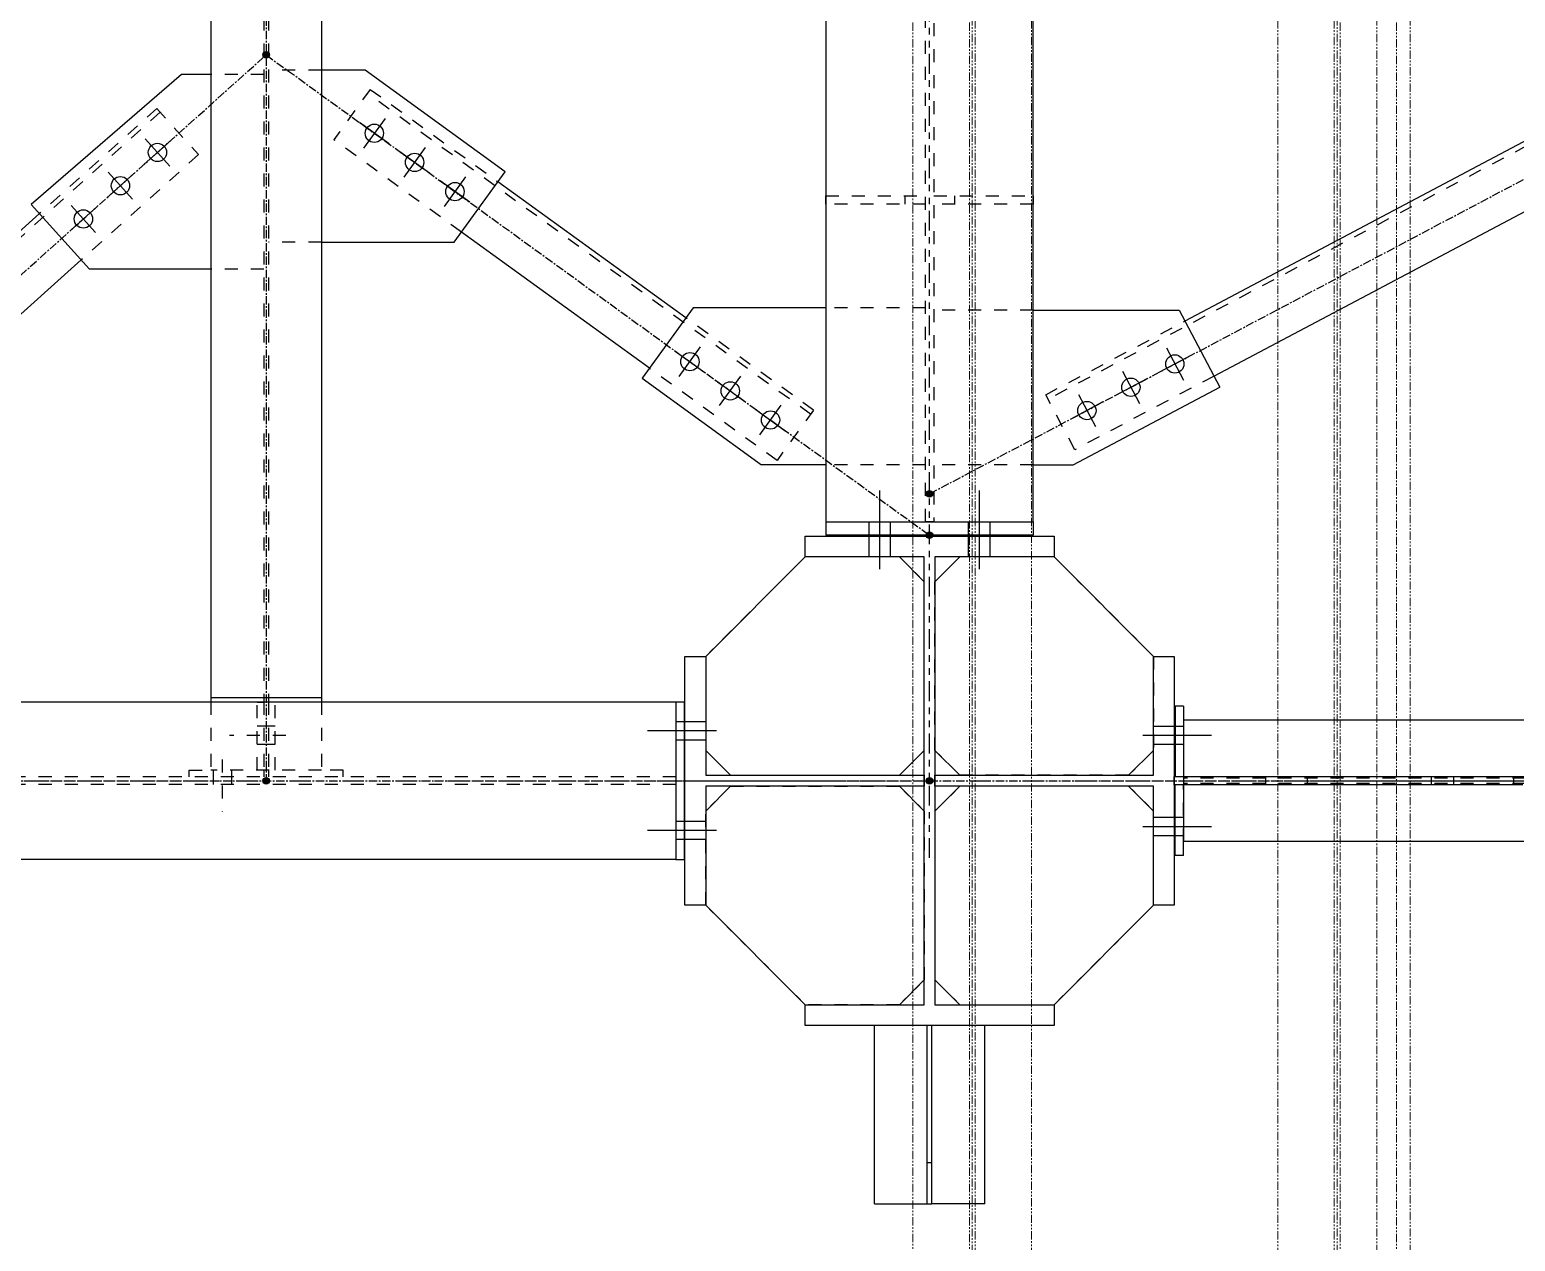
# Model space of a CAD drawing. Header units: inches. Extents: x 209270 to 234360, y -180214 to -150194.
# Drawn here: x 227091 to 229330, y -167708 to -165882 of the extents above; entities that cross this region are included whole.
import ezdxf

# ---------------------------------------------------------------- set-up
doc = ezdxf.new("R2010")
doc.units = ezdxf.units.IN
doc.header["$LTSCALE"] = 10
doc.header["$MEASUREMENT"] = 0
for name, pattern in [('CENTER', [2, 1.25, -0.25, 0.25, -0.25]), ('DXK_LINE_DOT2', [3.9198, 1.9599, -1.9599]), ('DXK_LINE_DOT5', [7.8785, 2.979, -0.9799, 0.9799, -0.9799, 0.9799, -0.9799]), ('PHANTOM', [2.5, 1.25, -0.25, 0.25, -0.25, 0.25, -0.25])]:
    doc.linetypes.add(name, pattern=pattern)
for name, color, linetype in [('_STR_0', 2, 'Continuous'), ('_STR_1', 2, 'Continuous'), ('_STR_2', 2, 'Continuous'), ('_STR_4', 2, 'Continuous')]:
    doc.layers.add(name, color=color, linetype=linetype)
doc.layers.add('DIM', color=42, linetype='Continuous', lineweight=13)
doc.layers.add('PHANTOM', color=8, linetype='PHANTOM', lineweight=0)

# ---------------------------------------------------------------- blocks, each defined once
blk = doc.blocks.new('A$C1b4ed5d7')
at = {"layer": 'PHANTOM'}
for p, q in [((11500, 11000, 0), (11500, 0, 0)), ((12050, 11000, -0.8), (12050, 4.4, -0.8))]:
    blk.add_line(p, q, dxfattribs=at)
for points, elevation in [([(11589.4, 10995.6), (11589.4, 4.4), (11410.6, 4.4), (11410.6, 10995.6)], 0), ([(11504.4, 10995.6), (11504.4, 4.4), (11495.6, 4.4), (11495.6, 10995.6)], 0), ([(-660, 10500), (12160, 10500), (12160, -550), (-660, -550)], -0.8), ([(-610, 10450), (12110, 10450), (12110, -500), (-610, -500)], -0.8)]:
    blk.add_lwpolyline(points, close=True, dxfattribs=dict(at, elevation=elevation))
at = {"layer": 'PHANTOM', "elevation": -0.8}
for points in [[(12139.4, 4.4), (12139.4, 10995.6), (11960.6, 10995.6), (11960.6, 4.4)], [(12054.4, 4.4), (12054.4, 10995.6), (12045.6, 10995.6), (12045.6, 4.4)]]:
    blk.add_lwpolyline(points, dxfattribs=at)
blk = doc.blocks.new('GridLine-116860372-116903 - 114867')
at = {"layer": '_STR_2', "linetype": 'DXK_LINE_DOT5'}
blk.add_line((228447.6, -167130.5), (228447.6, -151923.3), dxfattribs=at)
blk = doc.blocks.new('GridLine-116860372-116905 - 114867')
at = {"layer": '_STR_2', "linetype": 'DXK_LINE_DOT5'}
blk.add_line((210782.4, -167014.2), (232759.1, -167014.2), dxfattribs=at)
blk = doc.blocks.new('Part-116860372-114914 - 114867')
at = {"layer": '_STR_2', "linetype": 'Continuous'}
for p, q in [((228078.8, -167201.7), (228078.8, -166826.7)), ((228078.8, -166826.7), (228110.1, -166826.7)), ((228110.1, -166826.7), (228110.1, -167006)), ((228110.1, -167006), (228439.4, -167006)), ((228439.4, -167006), (228439.4, -167022.3)), ((228439.4, -167022.3), (228110.1, -167022.3)), ((228110.1, -167022.3), (228110.1, -167201.7)), ((228110.1, -167201.7), (228078.8, -167201.7))]:
    blk.add_line(p, q, dxfattribs=at)
blk = doc.blocks.new('Part-116860372-157493 - 114867')
at = {"layer": '_STR_1', "linetype": 'DXK_LINE_DOT2'}
for p, q in [((228455.7, -166714.2), (228493.2, -166676.7)), ((228635.1, -166676.7), (228785.1, -166826.7)), ((228493.2, -167006), (228455.7, -166968.5)), ((228785.1, -166968.5), (228747.6, -167006))]:
    blk.add_line(p, q, dxfattribs=at)
blk = doc.blocks.new('Part-116860372-114913 - 114867')
at = {"layer": '_STR_4', "linetype": 'Continuous'}
blk.add_hatch(color=256, dxfattribs=at).paths.add_polyline_path([(228447.6, -167019.2, -1), (228447.6, -167009.2, -1)])
at = {"layer": '_STR_2', "linetype": 'Continuous'}
for p, q in [((228260.1, -166645.4), (228635.1, -166645.4)), ((228260.1, -166676.7), (228260.1, -166645.4)), ((228635.1, -166645.4), (228635.1, -166676.7)), ((228439.4, -166676.7), (228260.1, -166676.7)), ((228439.4, -167351.7), (228439.4, -166676.7)), ((228635.1, -166676.7), (228455.7, -166676.7)), ((228455.7, -166676.7), (228455.7, -167351.7)), ((228260.1, -167382.9), (228260.1, -167351.7)), ((228260.1, -167351.7), (228439.4, -167351.7)), ((228455.7, -167351.7), (228635.1, -167351.7)), ((228635.1, -167351.7), (228635.1, -167382.9)), ((228635.1, -167382.9), (228260.1, -167382.9))]:
    blk.add_line(p, q, dxfattribs=at)
at = {"layer": '_STR_4', "linetype": 'CENTER'}
blk.add_line((228447.6, -167014.2), (228447.6, -167014.2), dxfattribs=at)
at = {"layer": '_STR_4', "linetype": 'Continuous'}
blk.add_circle((228447.6, -167014.2), 5, dxfattribs=at)
blk = doc.blocks.new('Part-116860372-114915 - 114867')
at = {"layer": '_STR_2', "linetype": 'Continuous'}
for p, q in [((228785.1, -166826.7), (228816.3, -166826.7)), ((228785.1, -167006), (228785.1, -166826.7)), ((228816.3, -166826.7), (228816.3, -167201.7)), ((228455.7, -167022.3), (228455.7, -167006)), ((228455.7, -167006), (228785.1, -167006)), ((228785.1, -167022.3), (228455.7, -167022.3)), ((228785.1, -167201.7), (228785.1, -167022.3)), ((228816.3, -167201.7), (228785.1, -167201.7))]:
    blk.add_line(p, q, dxfattribs=at)
blk = doc.blocks.new('Part-116860372-114922 - 114867')
at = {"layer": '_STR_4', "linetype": 'Continuous'}
blk.add_hatch(color=256, dxfattribs=at).paths.add_polyline_path([(228447.6, -167019.2, -1), (228447.6, -167009.2, -1)])
at = {"layer": '_STR_1', "linetype": 'DXK_LINE_DOT2'}
for p, q in [((228830.1, -166922.7), (228830.1, -167020.4)), ((231815.1, -167010.2), (228830.1, -167010.2)), ((231815.1, -167018.1), (228830.1, -167018.1))]:
    blk.add_line(p, q, dxfattribs=at)
at = {"layer": '_STR_2', "linetype": 'Continuous'}
for p, q in [((228830.1, -166922.7), (228830.1, -167007.9)), ((231815.1, -166922.7), (228830.1, -166922.7)), ((228830.1, -167020.4), (228830.1, -167105.7)), ((231815.1, -167105.7), (228830.1, -167105.7))]:
    blk.add_line(p, q, dxfattribs=at)
at = {"layer": '_STR_4', "linetype": 'CENTER'}
blk.add_line((228447.6, -167014.2), (232197.6, -167014.2), dxfattribs=at)
at = {"layer": '_STR_4', "linetype": 'Continuous'}
blk.add_circle((228447.6, -167014.2), 5, dxfattribs=at)
blk = doc.blocks.new('Part-116860372-115871 - 114867')
at = {"layer": '_STR_1', "linetype": 'DXK_LINE_DOT2'}
for p, q in [((228291.3, -166624.2), (228441.3, -166624.2)), ((228453.8, -166624.2), (228603.8, -166624.2))]:
    blk.add_line(p, q, dxfattribs=at)
at = {"layer": '_STR_2', "linetype": 'Continuous'}
for p, q in [((228291.3, -166624.2), (228291.3, -166644.2)), ((228603.8, -166624.2), (228603.8, -166644.2)), ((228603.8, -166644.2), (228291.3, -166644.2))]:
    blk.add_line(p, q, dxfattribs=at)
blk = doc.blocks.new('Part-116860372-114923 - 114867')
at = {"layer": '_STR_4', "linetype": 'Continuous'}
blk.add_hatch(color=256, dxfattribs=at).paths.add_polyline_path([(228447.6, -167019.2, -1), (228447.6, -167009.2, -1)])
at = {"layer": '_STR_1', "linetype": 'DXK_LINE_DOT2'}
for p, q in [((228065.1, -167008.3), (218205.1, -167008.3)), ((228065.1, -167020), (218205.1, -167020))]:
    blk.add_line(p, q, dxfattribs=at)
at = {"layer": '_STR_2', "linetype": 'Continuous'}
for p, q in [((226678.8, -166895.4), (228065.1, -166895.4)), ((228065.1, -166895.4), (228065.1, -167132.9)), ((228065.1, -167132.9), (226678.8, -167132.9))]:
    blk.add_line(p, q, dxfattribs=at)
at = {"layer": '_STR_4', "linetype": 'CENTER'}
blk.add_line((217822.6, -167014.2), (228447.6, -167014.2), dxfattribs=at)
at = {"layer": '_STR_4', "linetype": 'Continuous'}
blk.add_circle((228447.6, -167014.2), 5, dxfattribs=at)
blk = doc.blocks.new('Part-116860372-116354 - 114867')
at = {"layer": '_STR_1', "linetype": 'DXK_LINE_DOT2'}
for p, q in [((228453.8, -166132.9), (228603.8, -166132.9)), ((228485.1, -166132.9), (228485.1, -166145.4)), ((228603.8, -166132.9), (228603.8, -166145.4)), ((228603.8, -166145.4), (228453.8, -166145.4))]:
    blk.add_line(p, q, dxfattribs=at)
blk = doc.blocks.new('Part-116860372-149972 - 114867')
at = {"layer": '_STR_1', "linetype": 'DXK_LINE_DOT2'}
for p, q in [((228147.6, -167022.3), (228402, -167022.3)), ((228110.1, -167201.7), (228110.1, -167059.8)), ((228439.5, -167059.8), (228439.5, -167314.2)), ((228402, -167351.7), (228260.1, -167351.7))]:
    blk.add_line(p, q, dxfattribs=at)
at = {"layer": '_STR_2', "linetype": 'Continuous'}
for p, q in [((228147.6, -167022.3), (228110.1, -167059.8)), ((228402, -167022.3), (228439.5, -167059.8)), ((228260.1, -167351.7), (228110.1, -167201.7)), ((228439.5, -167314.2), (228402, -167351.7))]:
    blk.add_line(p, q, dxfattribs=at)
blk = doc.blocks.new('Part-116860372-114995 - 114867')
at = {"layer": '_STR_4', "linetype": 'Continuous'}
for points in [[(227447.6, -164269.2, -1), (227447.6, -164259.2, -1)], [(227447.6, -167019.2, -1), (227447.6, -167009.2, -1)]]:
    blk.add_hatch(color=256, dxfattribs=at).paths.add_polyline_path(points)
at = {"layer": '_STR_1', "linetype": 'DXK_LINE_DOT2'}
for p, q in [((227364.3, -164281.6), (227364.3, -164407.3)), ((227530.8, -164281.6), (227364.3, -164281.6)), ((227444, -164281.6), (227444, -164407.3)), ((227451.1, -164281.6), (227451.1, -164407.3)), ((227530.8, -164281.6), (227530.8, -164407.3)), ((227444, -164413.5), (227444, -166889.2)), ((227451.1, -164413.5), (227451.1, -166889.2)), ((227364.3, -166895.4), (227364.3, -166998.3)), ((227444, -166895.4), (227444, -166998.3)), ((227451.1, -166895.4), (227451.1, -166998.3)), ((227530.8, -166895.4), (227530.8, -166998.3)), ((227530.8, -166998.3), (227364.3, -166998.3))]:
    blk.add_line(p, q, dxfattribs=at)
at = {"layer": '_STR_2', "linetype": 'Continuous'}
for p, q in [((227364.3, -164407.3), (227364.3, -166895.4)), ((227530.8, -164413.5), (227364.3, -164413.5)), ((227444, -164407.3), (227444, -164413.5)), ((227451.1, -164407.3), (227451.1, -164413.5)), ((227530.8, -164407.3), (227530.8, -166895.4)), ((227530.8, -166889.2), (227364.3, -166889.2)), ((227444, -166889.2), (227444, -166895.4)), ((227451.1, -166889.2), (227451.1, -166895.4))]:
    blk.add_line(p, q, dxfattribs=at)
at = {"layer": '_STR_4', "linetype": 'CENTER'}
blk.add_line((227447.6, -164264.2), (227447.6, -167014.2), dxfattribs=at)
at = {"layer": '_STR_4', "linetype": 'Continuous'}
for centre in [(227447.6, -164264.2), (227447.6, -167014.2)]:
    blk.add_circle(centre, 5, dxfattribs=at)
blk = doc.blocks.new('Part-116860372-115072 - 114867')
at = {"layer": '_STR_4', "linetype": 'Continuous'}
for points in [[(227447.6, -165925.4, -1), (227447.6, -165915.4, -1)], [(226228.8, -167019.2, -1), (226228.8, -167009.2, -1)]]:
    blk.add_hatch(color=256, dxfattribs=at).paths.add_polyline_path(points)
at = {"layer": '_STR_1', "linetype": 'DXK_LINE_DOT2'}
for p, q in [((227283, -166001), (227106.2, -166159.6)), ((227283, -166001), (227345.6, -166070.7)), ((227288, -166006.5), (226389.9, -166812.5)), ((227345.6, -166070.7), (227168.8, -166229.4)), ((226384.9, -166806.9), (226561.7, -166648.3)), ((226624.3, -166718), (226447.5, -166876.7)), ((226447.5, -166876.7), (226384.9, -166806.9))]:
    blk.add_line(p, q, dxfattribs=at)
at = {"layer": '_STR_2', "linetype": 'Continuous'}
for p, q in [((227106.2, -166159.6), (226561.7, -166648.3)), ((227168.8, -166229.4), (226624.3, -166718))]:
    blk.add_line(p, q, dxfattribs=at)
at = {"layer": '_STR_4', "linetype": 'CENTER'}
blk.add_line((226228.8, -167014.2), (227447.6, -165920.4), dxfattribs=at)
at = {"layer": '_STR_4', "linetype": 'Continuous'}
for centre in [(227447.6, -165920.4), (226228.8, -167014.2)]:
    blk.add_circle(centre, 5, dxfattribs=at)
blk = doc.blocks.new('Part-116860372-115073 - 114867')
at = {"layer": '_STR_4', "linetype": 'Continuous'}
for points in [[(227447.6, -165925.4, -1), (227447.6, -165915.4, -1)], [(228447.6, -166649.2, -1), (228447.6, -166639.2, -1)]]:
    blk.add_hatch(color=256, dxfattribs=at).paths.add_polyline_path(points)
at = {"layer": '_STR_1', "linetype": 'DXK_LINE_DOT2'}
for p, q in [((227604.5, -165972.3), (227549.6, -166048.2)), ((228268.2, -166461.9), (227600.1, -165978.4)), ((227604.5, -165972.3), (227796.9, -166111.5)), ((227742, -166187.5), (227549.6, -166048.2)), ((228272.6, -166455.8), (228080.2, -166316.5)), ((228217.6, -166531.7), (228025.2, -166392.5)), ((228272.6, -166455.8), (228217.6, -166531.7))]:
    blk.add_line(p, q, dxfattribs=at)
at = {"layer": '_STR_2', "linetype": 'Continuous'}
for p, q in [((228080.2, -166316.5), (227796.9, -166111.5)), ((228025.2, -166392.5), (227742, -166187.5))]:
    blk.add_line(p, q, dxfattribs=at)
at = {"layer": '_STR_4', "linetype": 'CENTER'}
blk.add_line((227447.6, -165920.4), (228447.6, -166644.2), dxfattribs=at)
at = {"layer": '_STR_4', "linetype": 'Continuous'}
for centre in [(227447.6, -165920.4), (228447.6, -166644.2)]:
    blk.add_circle(centre, 5, dxfattribs=at)
blk = doc.blocks.new('Part-116860372-115074 - 114867')
at = {"layer": '_STR_4', "linetype": 'Continuous'}
for points in [[(229697.6, -165925.4, -1), (229697.6, -165915.4, -1)], [(228447.6, -166586.7, -1), (228447.6, -166576.7, -1)]]:
    blk.add_hatch(color=256, dxfattribs=at).paths.add_polyline_path(points)
at = {"layer": '_STR_1', "linetype": 'DXK_LINE_DOT2'}
for p, q in [((229555.2, -165947.6), (228626.1, -166439.2)), ((229551.7, -165941), (229341.8, -166052.1)), ((229551.7, -165941), (229595.6, -166023.9)), ((229595.6, -166023.9), (229385.6, -166134.9)), ((228622.6, -166432.5), (228832.5, -166321.5)), ((228876.3, -166404.3), (228666.4, -166515.4)), ((228666.4, -166515.4), (228622.6, -166432.5))]:
    blk.add_line(p, q, dxfattribs=at)
at = {"layer": '_STR_2', "linetype": 'Continuous'}
for p, q in [((229341.8, -166052.1), (228832.5, -166321.5)), ((229385.6, -166134.9), (228876.3, -166404.3))]:
    blk.add_line(p, q, dxfattribs=at)
at = {"layer": '_STR_4', "linetype": 'CENTER'}
blk.add_line((228447.6, -166581.7), (229697.6, -165920.4), dxfattribs=at)
at = {"layer": '_STR_4', "linetype": 'Continuous'}
for centre in [(229697.6, -165920.4), (228447.6, -166581.7)]:
    blk.add_circle(centre, 5, dxfattribs=at)
blk = doc.blocks.new('Bolt-116860372-116146 - 114867')
at = {"layer": '_STR_2', "linetype": 'Continuous'}
for p, q in [((227263.3, -166085.8), (227304.3, -166049)), ((227302.2, -166087.9), (227265.4, -166046.9)), ((227207.5, -166135.9), (227248.4, -166099.1)), ((227246.3, -166138), (227209.6, -166097)), ((227151.7, -166186), (227192.6, -166149.2)), ((227190.5, -166188), (227153.8, -166147.1))]:
    blk.add_line(p, q, dxfattribs=at)
for centre in [(227283.8, -166067.4), (227228, -166117.5), (227172.2, -166167.6)]:
    blk.add_circle(centre, 13.8, dxfattribs=at)
blk = doc.blocks.new('Part-116860372-116154 - 114867')
at = {"layer": '_STR_1', "linetype": 'DXK_LINE_DOT2'}
for p, q in [((227530.8, -165943.5), (227451.1, -165943.5)), ((227530.8, -166202.7), (227451.1, -166202.7))]:
    blk.add_line(p, q, dxfattribs=at)
at = {"layer": '_STR_2', "linetype": 'Continuous'}
for p, q in [((227596.7, -165943.5), (227530.8, -165943.5)), ((227807.9, -166096.4), (227596.7, -165943.5)), ((227731, -166202.7), (227807.9, -166096.4)), ((227530.8, -166202.7), (227731, -166202.7))]:
    blk.add_line(p, q, dxfattribs=at)
blk = doc.blocks.new('Bolt-116860372-116158 - 114867')
at = {"layer": '_STR_2', "linetype": 'Continuous'}
for p, q in [((228070.2, -166405), (228102.4, -166360.4)), ((228064, -166366.6), (228108.6, -166398.8)), ((228130.9, -166448.9), (228163.2, -166404.4)), ((228124.8, -166410.5), (228169.3, -166442.8)), ((228191.7, -166492.9), (228223.9, -166448.4)), ((228185.5, -166454.5), (228230.1, -166486.8))]:
    blk.add_line(p, q, dxfattribs=at)
for centre in [(228086.3, -166382.7), (228147.1, -166426.7), (228207.8, -166470.6)]:
    blk.add_circle(centre, 13.8, dxfattribs=at)
blk = doc.blocks.new('Part-116860372-115239 - 114867')
at = {"layer": '_STR_1', "linetype": 'DXK_LINE_DOT2'}
for p, q in [((227461.1, -166895.8), (227451.1, -166895.8)), ((227461.1, -166998.3), (227461.1, -166895.8)), ((227451.1, -166998.3), (227451.1, -167008.3)), ((227563.6, -166998.3), (227530.8, -166998.3)), ((227563.6, -167008.3), (227563.6, -166998.3))]:
    blk.add_line(p, q, dxfattribs=at)
blk = doc.blocks.new('Part-116860372-115115 - 114867')
at = {"layer": '_STR_2', "linetype": 'Continuous'}
for p, q in [((228291.3, -158620.9), (228291.3, -166624.2)), ((228603.8, -166624.2), (228603.8, -158620.9)), ((228291.3, -166624.2), (228603.8, -166624.2))]:
    blk.add_line(p, q, dxfattribs=at)
blk = doc.blocks.new('Part-116860372-115117 - 114867')
at = {"layer": '_STR_1', "linetype": 'DXK_LINE_DOT2'}
for p, q in [((228441.3, -166624.2), (228441.3, -158620.9)), ((228453.8, -158620.9), (228453.8, -166624.2)), ((228453.8, -166624.2), (228441.3, -166624.2))]:
    blk.add_line(p, q, dxfattribs=at)
blk = doc.blocks.new('Part-116860372-115238 - 114867')
at = {"layer": '_STR_1', "linetype": 'DXK_LINE_DOT2'}
for p, q in [((227434, -166998.3), (227434, -166895.8)), ((227434, -166895.8), (227444, -166895.8)), ((227331.5, -167008.3), (227331.5, -166998.3)), ((227331.5, -166998.3), (227364.3, -166998.3)), ((227444, -166998.3), (227444, -167008.3))]:
    blk.add_line(p, q, dxfattribs=at)
blk = doc.blocks.new('Bolt-116860372-115240 - 114867')
at = {"layer": '_STR_1', "linetype": 'DXK_LINE_DOT2'}
for p, q in [((227477.4, -166945.8), (227392.4, -166945.8)), ((227444, -166932), (227434, -166932)), ((227451.1, -166932), (227444, -166932)), ((227461.1, -166932), (227451.1, -166932)), ((227444, -166959.5), (227434, -166959.5)), ((227451.1, -166959.5), (227444, -166959.5)), ((227461.1, -166959.5), (227451.1, -166959.5))]:
    blk.add_line(p, q, dxfattribs=at)
blk = doc.blocks.new('Bolt-116860372-115287 - 114867')
at = {"layer": '_STR_1', "linetype": 'DXK_LINE_DOT2'}
for p, q in [((227381.5, -166982), (227381.5, -167060.8)), ((227367.8, -166998.3), (227367.8, -167008.3)), ((227367.8, -167008.3), (227367.8, -167020)), ((227395.3, -166998.3), (227395.3, -167008.3)), ((227395.3, -167008.3), (227395.3, -167020))]:
    blk.add_line(p, q, dxfattribs=at)
blk = doc.blocks.new('Part-116860372-116160 - 114867')
at = {"layer": '_STR_1', "linetype": 'DXK_LINE_DOT2'}
for p, q in [((228603.8, -166304.9), (228453.8, -166304.9)), ((228603.8, -166537.9), (228453.8, -166537.9))]:
    blk.add_line(p, q, dxfattribs=at)
at = {"layer": '_STR_2', "linetype": 'Continuous'}
for p, q in [((228603.8, -166304.9), (228823.7, -166304.9)), ((228823.7, -166304.9), (228885.1, -166420.9)), ((228663.8, -166537.9), (228885.1, -166420.9)), ((228603.8, -166537.9), (228663.8, -166537.9))]:
    blk.add_line(p, q, dxfattribs=at)
blk = doc.blocks.new('Part-116860372-149971 - 114867')
at = {"layer": '_STR_1', "linetype": 'DXK_LINE_DOT2'}
for p, q in [((228635.1, -166676.7), (228493.2, -166676.7)), ((228455.7, -166968.5), (228455.7, -166714.2)), ((228785.1, -166826.7), (228785.1, -166968.5)), ((228747.6, -167006), (228493.2, -167006))]:
    blk.add_line(p, q, dxfattribs=at)
at = {"layer": '_STR_2', "linetype": 'Continuous'}
for p, q in [((228493.2, -166676.7), (228455.7, -166714.2)), ((228635.1, -166676.7), (228785.1, -166826.7)), ((228493.2, -167006), (228455.7, -166968.5)), ((228785.1, -166968.5), (228747.6, -167006))]:
    blk.add_line(p, q, dxfattribs=at)
blk = doc.blocks.new('Bolt-116860372-115872 - 114867')
at = {"layer": '_STR_2', "linetype": 'Continuous'}
for p, q in [((228372.6, -166695.4), (228372.6, -166576.7)), ((228372.6, -166695.4), (228372.6, -166576.7)), ((228372.6, -166695.4), (228372.6, -166576.7)), ((228372.6, -166695.4), (228372.6, -166576.7)), ((228372.6, -166695.4), (228372.6, -166576.7)), ((228372.6, -166695.4), (228372.6, -166576.7)), ((228372.6, -166695.4), (228372.6, -166576.7)), ((228372.6, -166695.4), (228372.6, -166576.7)), ((228372.6, -166695.4), (228372.6, -166576.7)), ((228372.6, -166695.4), (228372.6, -166576.7)), ((228522.6, -166695.4), (228522.6, -166576.7)), ((228522.6, -166695.4), (228522.6, -166576.7)), ((228522.6, -166695.4), (228522.6, -166576.7)), ((228522.6, -166695.4), (228522.6, -166576.7)), ((228522.6, -166695.4), (228522.6, -166576.7)), ((228522.6, -166695.4), (228522.6, -166576.7)), ((228522.6, -166695.4), (228522.6, -166576.7)), ((228522.6, -166695.4), (228522.6, -166576.7)), ((228522.6, -166695.4), (228522.6, -166576.7)), ((228522.6, -166695.4), (228522.6, -166576.7)), ((228356.3, -166644.2), (228356.3, -166624.2)), ((228356.3, -166644.2), (228356.3, -166624.2)), ((228356.3, -166644.2), (228356.3, -166624.2)), ((228356.3, -166644.2), (228356.3, -166624.2)), ((228356.3, -166644.2), (228356.3, -166624.2)), ((228356.3, -166644.2), (228356.3, -166624.2)), ((228356.3, -166644.2), (228356.3, -166624.2)), ((228356.3, -166644.2), (228356.3, -166624.2)), ((228356.3, -166644.2), (228356.3, -166624.2)), ((228356.3, -166644.2), (228356.3, -166624.2)), ((228388.8, -166644.2), (228388.8, -166624.2)), ((228388.8, -166644.2), (228388.8, -166624.2)), ((228388.8, -166644.2), (228388.8, -166624.2)), ((228388.8, -166644.2), (228388.8, -166624.2)), ((228388.8, -166644.2), (228388.8, -166624.2)), ((228388.8, -166644.2), (228388.8, -166624.2)), ((228388.8, -166644.2), (228388.8, -166624.2)), ((228388.8, -166644.2), (228388.8, -166624.2)), ((228388.8, -166644.2), (228388.8, -166624.2)), ((228388.8, -166644.2), (228388.8, -166624.2)), ((228506.3, -166644.2), (228506.3, -166624.2)), ((228506.3, -166644.2), (228506.3, -166624.2)), ((228506.3, -166644.2), (228506.3, -166624.2)), ((228506.3, -166644.2), (228506.3, -166624.2)), ((228506.3, -166644.2), (228506.3, -166624.2)), ((228506.3, -166644.2), (228506.3, -166624.2)), ((228506.3, -166644.2), (228506.3, -166624.2)), ((228506.3, -166644.2), (228506.3, -166624.2)), ((228506.3, -166644.2), (228506.3, -166624.2)), ((228506.3, -166644.2), (228506.3, -166624.2)), ((228538.8, -166644.2), (228538.8, -166624.2)), ((228538.8, -166644.2), (228538.8, -166624.2)), ((228538.8, -166644.2), (228538.8, -166624.2)), ((228538.8, -166644.2), (228538.8, -166624.2)), ((228538.8, -166644.2), (228538.8, -166624.2)), ((228538.8, -166644.2), (228538.8, -166624.2)), ((228538.8, -166644.2), (228538.8, -166624.2)), ((228538.8, -166644.2), (228538.8, -166624.2)), ((228538.8, -166644.2), (228538.8, -166624.2)), ((228538.8, -166644.2), (228538.8, -166624.2)), ((228356.3, -166676.7), (228356.3, -166645.4)), ((228356.3, -166676.7), (228356.3, -166645.4)), ((228356.3, -166676.7), (228356.3, -166645.4)), ((228356.3, -166676.7), (228356.3, -166645.4)), ((228356.3, -166676.7), (228356.3, -166645.4)), ((228356.3, -166676.7), (228356.3, -166645.4)), ((228356.3, -166676.7), (228356.3, -166645.4)), ((228356.3, -166676.7), (228356.3, -166645.4)), ((228356.3, -166676.7), (228356.3, -166645.4)), ((228356.3, -166676.7), (228356.3, -166645.4)), ((228388.8, -166676.7), (228388.8, -166645.4)), ((228388.8, -166676.7), (228388.8, -166645.4)), ((228388.8, -166676.7), (228388.8, -166645.4)), ((228388.8, -166676.7), (228388.8, -166645.4)), ((228388.8, -166676.7), (228388.8, -166645.4)), ((228388.8, -166676.7), (228388.8, -166645.4)), ((228388.8, -166676.7), (228388.8, -166645.4)), ((228388.8, -166676.7), (228388.8, -166645.4)), ((228388.8, -166676.7), (228388.8, -166645.4)), ((228388.8, -166676.7), (228388.8, -166645.4)), ((228506.3, -166676.7), (228506.3, -166645.4)), ((228506.3, -166676.7), (228506.3, -166645.4)), ((228506.3, -166676.7), (228506.3, -166645.4)), ((228506.3, -166676.7), (228506.3, -166645.4)), ((228506.3, -166676.7), (228506.3, -166645.4)), ((228506.3, -166676.7), (228506.3, -166645.4)), ((228506.3, -166676.7), (228506.3, -166645.4)), ((228506.3, -166676.7), (228506.3, -166645.4)), ((228506.3, -166676.7), (228506.3, -166645.4)), ((228506.3, -166676.7), (228506.3, -166645.4)), ((228538.8, -166676.7), (228538.8, -166645.4)), ((228538.8, -166676.7), (228538.8, -166645.4)), ((228538.8, -166676.7), (228538.8, -166645.4)), ((228538.8, -166676.7), (228538.8, -166645.4)), ((228538.8, -166676.7), (228538.8, -166645.4)), ((228538.8, -166676.7), (228538.8, -166645.4)), ((228538.8, -166676.7), (228538.8, -166645.4)), ((228538.8, -166676.7), (228538.8, -166645.4)), ((228538.8, -166676.7), (228538.8, -166645.4)), ((228538.8, -166676.7), (228538.8, -166645.4))]:
    blk.add_line(p, q, dxfattribs=at)
blk = doc.blocks.new('Part-116860372-157492 - 114867')
at = {"layer": '_STR_1', "linetype": 'DXK_LINE_DOT2'}
for p, q in [((228260.1, -166676.7), (228110.1, -166826.7)), ((228439.5, -166714.2), (228402, -166676.7)), ((228110.1, -166968.5), (228147.6, -167006)), ((228402, -167006), (228439.5, -166968.5))]:
    blk.add_line(p, q, dxfattribs=at)
blk = doc.blocks.new('Part-116860372-116145 - 114867')
at = {"layer": '_STR_1', "linetype": 'DXK_LINE_DOT2'}
for p, q in [((227444, -165949.8), (227364.3, -165949.8)), ((227444, -166243.3), (227364.3, -166243.3))]:
    blk.add_line(p, q, dxfattribs=at)
at = {"layer": '_STR_2', "linetype": 'Continuous'}
for p, q in [((227320.2, -165949.8), (227093.7, -166145.6)), ((227364.3, -165949.8), (227320.2, -165949.8)), ((227181.3, -166243.3), (227093.7, -166145.6)), ((227364.3, -166243.3), (227181.3, -166243.3))]:
    blk.add_line(p, q, dxfattribs=at)
blk = doc.blocks.new('Bolt-116860372-116155 - 114867')
at = {"layer": '_STR_2', "linetype": 'Continuous'}
for p, q in [((227632.9, -166054.6), (227588.4, -166022.3)), ((227626.8, -166016.2), (227594.5, -166060.7)), ((227693.7, -166098.5), (227649.1, -166066.3)), ((227687.5, -166060.1), (227655.3, -166104.7)), ((227754.5, -166142.5), (227709.9, -166110.3)), ((227748.3, -166104.1), (227716.1, -166148.7))]:
    blk.add_line(p, q, dxfattribs=at)
for centre in [(227610.7, -166038.5), (227671.4, -166082.4), (227732.2, -166126.4)]:
    blk.add_circle(centre, 13.8, dxfattribs=at)
blk = doc.blocks.new('Part-116860372-116157 - 114867')
at = {"layer": '_STR_1', "linetype": 'DXK_LINE_DOT2'}
for p, q in [((228441.3, -166301.3), (228291.3, -166301.3)), ((228441.3, -166538), (228291.3, -166538))]:
    blk.add_line(p, q, dxfattribs=at)
at = {"layer": '_STR_2', "linetype": 'Continuous'}
for p, q in [((228091.2, -166301.3), (228014.2, -166407.7)), ((228291.3, -166301.3), (228091.2, -166301.3)), ((228014.2, -166407.7), (228194.2, -166538)), ((228291.3, -166538), (228194.2, -166538))]:
    blk.add_line(p, q, dxfattribs=at)
blk = doc.blocks.new('Bolt-116860372-116161 - 114867')
at = {"layer": '_STR_2', "linetype": 'Continuous'}
for p, q in [((228804.4, -166361.8), (228830.1, -166410.4)), ((228841.5, -166373.3), (228792.9, -166399)), ((228775.2, -166408.3), (228726.6, -166434.1)), ((228738.1, -166396.9), (228763.8, -166445.5)), ((228708.9, -166443.4), (228660.3, -166469.1)), ((228671.8, -166432), (228697.5, -166480.6))]:
    blk.add_line(p, q, dxfattribs=at)
for centre in [(228817.2, -166386.1), (228750.9, -166421.2), (228684.6, -166456.3)]:
    blk.add_circle(centre, 13.8, dxfattribs=at)
blk = doc.blocks.new('Part-116860372-154323 - 114867')
at = {"layer": '_STR_1', "linetype": 'DXK_LINE_DOT2'}
blk.add_line((228530.8, -167382.9), (228364.3, -167382.9), dxfattribs=at)
at = {"layer": '_STR_2', "linetype": 'Continuous'}
for p, q in [((228364.3, -167651.7), (228364.3, -167382.9)), ((228444, -167651.7), (228444, -167382.9)), ((228451.1, -167651.7), (228451.1, -167382.9)), ((228530.8, -167651.7), (228530.8, -167382.9)), ((228444, -167589.2), (228451.1, -167589.2)), ((228364.3, -167651.7), (228451.1, -167651.7)), ((228530.8, -167651.7), (228451.1, -167651.7))]:
    blk.add_line(p, q, dxfattribs=at)
blk = doc.blocks.new('Part-116860372-116355 - 114867')
at = {"layer": '_STR_1', "linetype": 'DXK_LINE_DOT2'}
for p, q in [((228291.3, -166145.4), (228291.3, -166132.9)), ((228291.3, -166132.9), (228441.3, -166132.9)), ((228410.1, -166132.9), (228410.1, -166145.4)), ((228441.3, -166145.4), (228291.3, -166145.4))]:
    blk.add_line(p, q, dxfattribs=at)
blk = doc.blocks.new('Part-116860372-116810 - 114867')
at = {"layer": '_STR_1', "linetype": 'DXK_LINE_DOT2'}
for p, q in [((228817.6, -166901.7), (228817.6, -167020.4)), ((228830.1, -167105.7), (228830.1, -167020.4))]:
    blk.add_line(p, q, dxfattribs=at)
at = {"layer": '_STR_2', "linetype": 'Continuous'}
for p, q in [((228817.6, -166901.7), (228817.6, -167007.9)), ((228830.1, -166901.7), (228817.6, -166901.7)), ((228830.1, -166901.7), (228830.1, -166922.7)), ((228817.6, -167126.7), (228817.6, -167020.4)), ((228830.1, -167126.7), (228830.1, -167105.7)), ((228830.1, -167126.7), (228817.6, -167126.7))]:
    blk.add_line(p, q, dxfattribs=at)
blk = doc.blocks.new('Bolt-116860372-116811 - 114867')
at = {"layer": '_STR_2', "linetype": 'Continuous'}
for p, q in [((228768.8, -166945.4), (228872.6, -166945.4)), ((228768.8, -166945.4), (228872.6, -166945.4)), ((228785.1, -166931.7), (228816.3, -166931.7)), ((228785.1, -166931.7), (228816.3, -166931.7)), ((228817.6, -166931.7), (228830.1, -166931.7)), ((228817.6, -166931.7), (228830.1, -166931.7)), ((228785.1, -166959.2), (228816.3, -166959.2)), ((228785.1, -166959.2), (228816.3, -166959.2)), ((228817.6, -166959.2), (228830.1, -166959.2)), ((228817.6, -166959.2), (228830.1, -166959.2)), ((228785.1, -167069.2), (228816.3, -167069.2)), ((228785.1, -167069.2), (228816.3, -167069.2)), ((228817.6, -167069.2), (228830.1, -167069.2)), ((228817.6, -167069.2), (228830.1, -167069.2)), ((228768.8, -167082.9), (228872.6, -167082.9)), ((228768.8, -167082.9), (228872.6, -167082.9)), ((228785.1, -167096.7), (228816.3, -167096.7)), ((228785.1, -167096.7), (228816.3, -167096.7)), ((228817.6, -167096.7), (228830.1, -167096.7)), ((228817.6, -167096.7), (228830.1, -167096.7))]:
    blk.add_line(p, q, dxfattribs=at)
blk = doc.blocks.new('Part-116860372-116816 - 114867')
at = {"layer": '_STR_1', "linetype": 'DXK_LINE_DOT2'}
blk.add_line((228065.1, -166895.4), (228065.1, -167132.9), dxfattribs=at)
at = {"layer": '_STR_2', "linetype": 'Continuous'}
for p, q in [((228065.1, -166895.4), (228077.6, -166895.4)), ((228077.6, -166895.4), (228077.6, -167132.9)), ((228065.1, -167132.9), (228077.6, -167132.9))]:
    blk.add_line(p, q, dxfattribs=at)
blk = doc.blocks.new('Bolt-116860372-116817 - 114867')
at = {"layer": '_STR_2', "linetype": 'Continuous'}
for p, q in [((228126.3, -166939.2), (228022.6, -166939.2)), ((228126.3, -166939.2), (228022.6, -166939.2)), ((228126.3, -166939.2), (228022.6, -166939.2)), ((228126.3, -166939.2), (228022.6, -166939.2)), ((228126.3, -166939.2), (228022.6, -166939.2)), ((228126.3, -166939.2), (228022.6, -166939.2)), ((228077.6, -166925.4), (228065.1, -166925.4)), ((228077.6, -166925.4), (228065.1, -166925.4)), ((228077.6, -166925.4), (228065.1, -166925.4)), ((228077.6, -166925.4), (228065.1, -166925.4)), ((228077.6, -166925.4), (228065.1, -166925.4)), ((228077.6, -166925.4), (228065.1, -166925.4)), ((228110.1, -166925.4), (228078.8, -166925.4)), ((228110.1, -166925.4), (228078.8, -166925.4)), ((228110.1, -166925.4), (228078.8, -166925.4)), ((228110.1, -166925.4), (228078.8, -166925.4)), ((228110.1, -166925.4), (228078.8, -166925.4)), ((228110.1, -166925.4), (228078.8, -166925.4)), ((228077.6, -166952.9), (228065.1, -166952.9)), ((228077.6, -166952.9), (228065.1, -166952.9)), ((228077.6, -166952.9), (228065.1, -166952.9)), ((228077.6, -166952.9), (228065.1, -166952.9)), ((228077.6, -166952.9), (228065.1, -166952.9)), ((228077.6, -166952.9), (228065.1, -166952.9)), ((228110.1, -166952.9), (228078.8, -166952.9)), ((228110.1, -166952.9), (228078.8, -166952.9)), ((228110.1, -166952.9), (228078.8, -166952.9)), ((228110.1, -166952.9), (228078.8, -166952.9)), ((228110.1, -166952.9), (228078.8, -166952.9)), ((228110.1, -166952.9), (228078.8, -166952.9)), ((228077.6, -167075.4), (228065.1, -167075.4)), ((228077.6, -167075.4), (228065.1, -167075.4)), ((228077.6, -167075.4), (228065.1, -167075.4)), ((228077.6, -167075.4), (228065.1, -167075.4)), ((228077.6, -167075.4), (228065.1, -167075.4)), ((228077.6, -167075.4), (228065.1, -167075.4)), ((228110.1, -167075.4), (228078.8, -167075.4)), ((228110.1, -167075.4), (228078.8, -167075.4)), ((228110.1, -167075.4), (228078.8, -167075.4)), ((228110.1, -167075.4), (228078.8, -167075.4)), ((228110.1, -167075.4), (228078.8, -167075.4)), ((228110.1, -167075.4), (228078.8, -167075.4)), ((228126.3, -167089.2), (228022.6, -167089.2)), ((228126.3, -167089.2), (228022.6, -167089.2)), ((228126.3, -167089.2), (228022.6, -167089.2)), ((228126.3, -167089.2), (228022.6, -167089.2)), ((228126.3, -167089.2), (228022.6, -167089.2)), ((228126.3, -167089.2), (228022.6, -167089.2)), ((228077.6, -167102.9), (228065.1, -167102.9)), ((228077.6, -167102.9), (228065.1, -167102.9)), ((228077.6, -167102.9), (228065.1, -167102.9)), ((228077.6, -167102.9), (228065.1, -167102.9)), ((228077.6, -167102.9), (228065.1, -167102.9)), ((228077.6, -167102.9), (228065.1, -167102.9)), ((228110.1, -167102.9), (228078.8, -167102.9)), ((228110.1, -167102.9), (228078.8, -167102.9)), ((228110.1, -167102.9), (228078.8, -167102.9)), ((228110.1, -167102.9), (228078.8, -167102.9)), ((228110.1, -167102.9), (228078.8, -167102.9)), ((228110.1, -167102.9), (228078.8, -167102.9))]:
    blk.add_line(p, q, dxfattribs=at)
blk = doc.blocks.new('Part-116860372-116841 - 114867')
at = {"layer": '_STR_1', "linetype": 'DXK_LINE_DOT2'}
for p, q in [((228816.3, -167020.4), (228816.3, -167007.9)), ((228816.3, -167007.9), (229537.8, -167007.9)), ((229016.9, -167007.9), (229016.9, -167020.4)), ((229237.5, -167020.4), (229237.5, -167007.9)), ((229537.8, -167007.9), (229537.8, -167020.4)), ((229537.8, -167020.4), (228816.3, -167020.4))]:
    blk.add_line(p, q, dxfattribs=at)
blk = doc.blocks.new('Part-116860372-116853 - 114867')
at = {"layer": '_STR_1', "linetype": 'DXK_LINE_DOT2'}
blk.add_line((228954.5, -167020.4), (228954.5, -167007.9), dxfattribs=at)
at = {"layer": '_STR_2', "linetype": 'Continuous'}
for p, q in [((228816.3, -167007.9), (229203.4, -167007.9)), ((228816.3, -167020.4), (228816.3, -167007.9)), ((229203.4, -167007.9), (229327.6, -167007.9)), ((229203.4, -167007.9), (229203.4, -167020.4)), ((229327.6, -167007.9), (229327.6, -167020.4)), ((229203.4, -167020.4), (228816.3, -167020.4)), ((229327.6, -167020.4), (229203.4, -167020.4))]:
    blk.add_line(p, q, dxfattribs=at)
blk = doc.blocks.new('Part-116860372-149973 - 114867')
at = {"layer": '_STR_1', "linetype": 'DXK_LINE_DOT2'}
for p, q in [((228747.6, -167022.3), (228493.2, -167022.3)), ((228455.7, -167059.8), (228455.7, -167314.2)), ((228785.1, -167201.7), (228785.1, -167059.8)), ((228493.2, -167351.7), (228635.1, -167351.7))]:
    blk.add_line(p, q, dxfattribs=at)
at = {"layer": '_STR_2', "linetype": 'Continuous'}
for p, q in [((228493.2, -167022.3), (228455.7, -167059.8)), ((228785.1, -167059.8), (228747.6, -167022.3)), ((228635.1, -167351.7), (228785.1, -167201.7)), ((228455.7, -167314.2), (228493.2, -167351.7))]:
    blk.add_line(p, q, dxfattribs=at)
blk = doc.blocks.new('Part-116860372-149970 - 114867')
at = {"layer": '_STR_1', "linetype": 'DXK_LINE_DOT2'}
for p, q in [((228402, -166676.7), (228260.1, -166676.7)), ((228439.5, -166968.5), (228439.5, -166714.2)), ((228110.1, -166826.7), (228110.1, -166968.5)), ((228147.6, -167006), (228402, -167006))]:
    blk.add_line(p, q, dxfattribs=at)
at = {"layer": '_STR_2', "linetype": 'Continuous'}
for p, q in [((228260.1, -166676.7), (228110.1, -166826.7)), ((228439.5, -166714.2), (228402, -166676.7)), ((228110.1, -166968.5), (228147.6, -167006)), ((228402, -167006), (228439.5, -166968.5))]:
    blk.add_line(p, q, dxfattribs=at)
blk = doc.blocks.new('Part-116860372-157427 - 114867')
at = {"layer": '_STR_1', "linetype": 'DXK_LINE_DOT2'}
for p, q in [((228291.3, -165020.4), (228291.3, -166132.9)), ((228603.8, -166132.9), (228603.8, -165020.4)), ((228291.3, -166145.4), (228291.3, -166624.2)), ((228603.8, -166624.2), (228603.8, -166145.4))]:
    blk.add_line(p, q, dxfattribs=at)
blk = doc.blocks.new('Part-116860372-157494 - 114867')
at = {"layer": '_STR_1', "linetype": 'DXK_LINE_DOT2'}
for p, q in [((228110.1, -167059.8), (228147.6, -167022.3)), ((228402, -167022.3), (228439.5, -167059.8)), ((228260.1, -167351.7), (228110.1, -167201.7)), ((228439.5, -167314.2), (228402, -167351.7))]:
    blk.add_line(p, q, dxfattribs=at)
blk = doc.blocks.new('Part-116860372-157495 - 114867')
at = {"layer": '_STR_1', "linetype": 'DXK_LINE_DOT2'}
for p, q in [((228493.2, -167022.3), (228455.7, -167059.8)), ((228785.1, -167059.8), (228747.6, -167022.3)), ((228635.1, -167351.7), (228785.1, -167201.7)), ((228455.7, -167314.2), (228493.2, -167351.7))]:
    blk.add_line(p, q, dxfattribs=at)

msp = doc.modelspace()

# ---------------------------------------------------------------- block references
at = {"layer": '_STR_0', "zscale": 0.8}
for name in ['GridLine-116860372-116903 - 114867', 'Part-116860372-115115 - 114867', 'Part-116860372-157427 - 114867', 'Part-116860372-115117 - 114867', 'Part-116860372-114995 - 114867', 'Part-116860372-115072 - 114867', 'Part-116860372-115073 - 114867', 'Part-116860372-115074 - 114867', 'Part-116860372-116145 - 114867', 'Part-116860372-116154 - 114867', 'Bolt-116860372-116155 - 114867', 'Bolt-116860372-116146 - 114867', 'Part-116860372-116355 - 114867', 'Part-116860372-116354 - 114867', 'Part-116860372-116157 - 114867', 'Part-116860372-116160 - 114867', 'Bolt-116860372-116158 - 114867', 'Bolt-116860372-116161 - 114867', 'Bolt-116860372-115872 - 114867', 'Part-116860372-115871 - 114867', 'Part-116860372-114913 - 114867', 'Part-116860372-157492 - 114867', 'Part-116860372-149970 - 114867', 'Part-116860372-157493 - 114867', 'Part-116860372-149971 - 114867', 'Part-116860372-114914 - 114867', 'Part-116860372-114915 - 114867', 'GridLine-116860372-116905 - 114867', 'Part-116860372-114923 - 114867', 'Part-116860372-115238 - 114867', 'Part-116860372-115239 - 114867', 'Part-116860372-116816 - 114867', 'Part-116860372-114922 - 114867', 'Part-116860372-116810 - 114867', 'Bolt-116860372-115240 - 114867', 'Bolt-116860372-116817 - 114867', 'Bolt-116860372-116811 - 114867', 'Bolt-116860372-115287 - 114867', 'Part-116860372-116841 - 114867', 'Part-116860372-116853 - 114867', 'Part-116860372-149972 - 114867', 'Part-116860372-157494 - 114867', 'Part-116860372-149973 - 114867', 'Part-116860372-157495 - 114867', 'Part-116860372-154323 - 114867']:
    msp.add_blockref(name, (0, 0), dxfattribs=at)
at = {"layer": 'DIM'}
msp.add_blockref('A$C1b4ed5d7', (217011.9, -176263.7, 0.8), dxfattribs=at)

doc.saveas('drawing.dxf')
